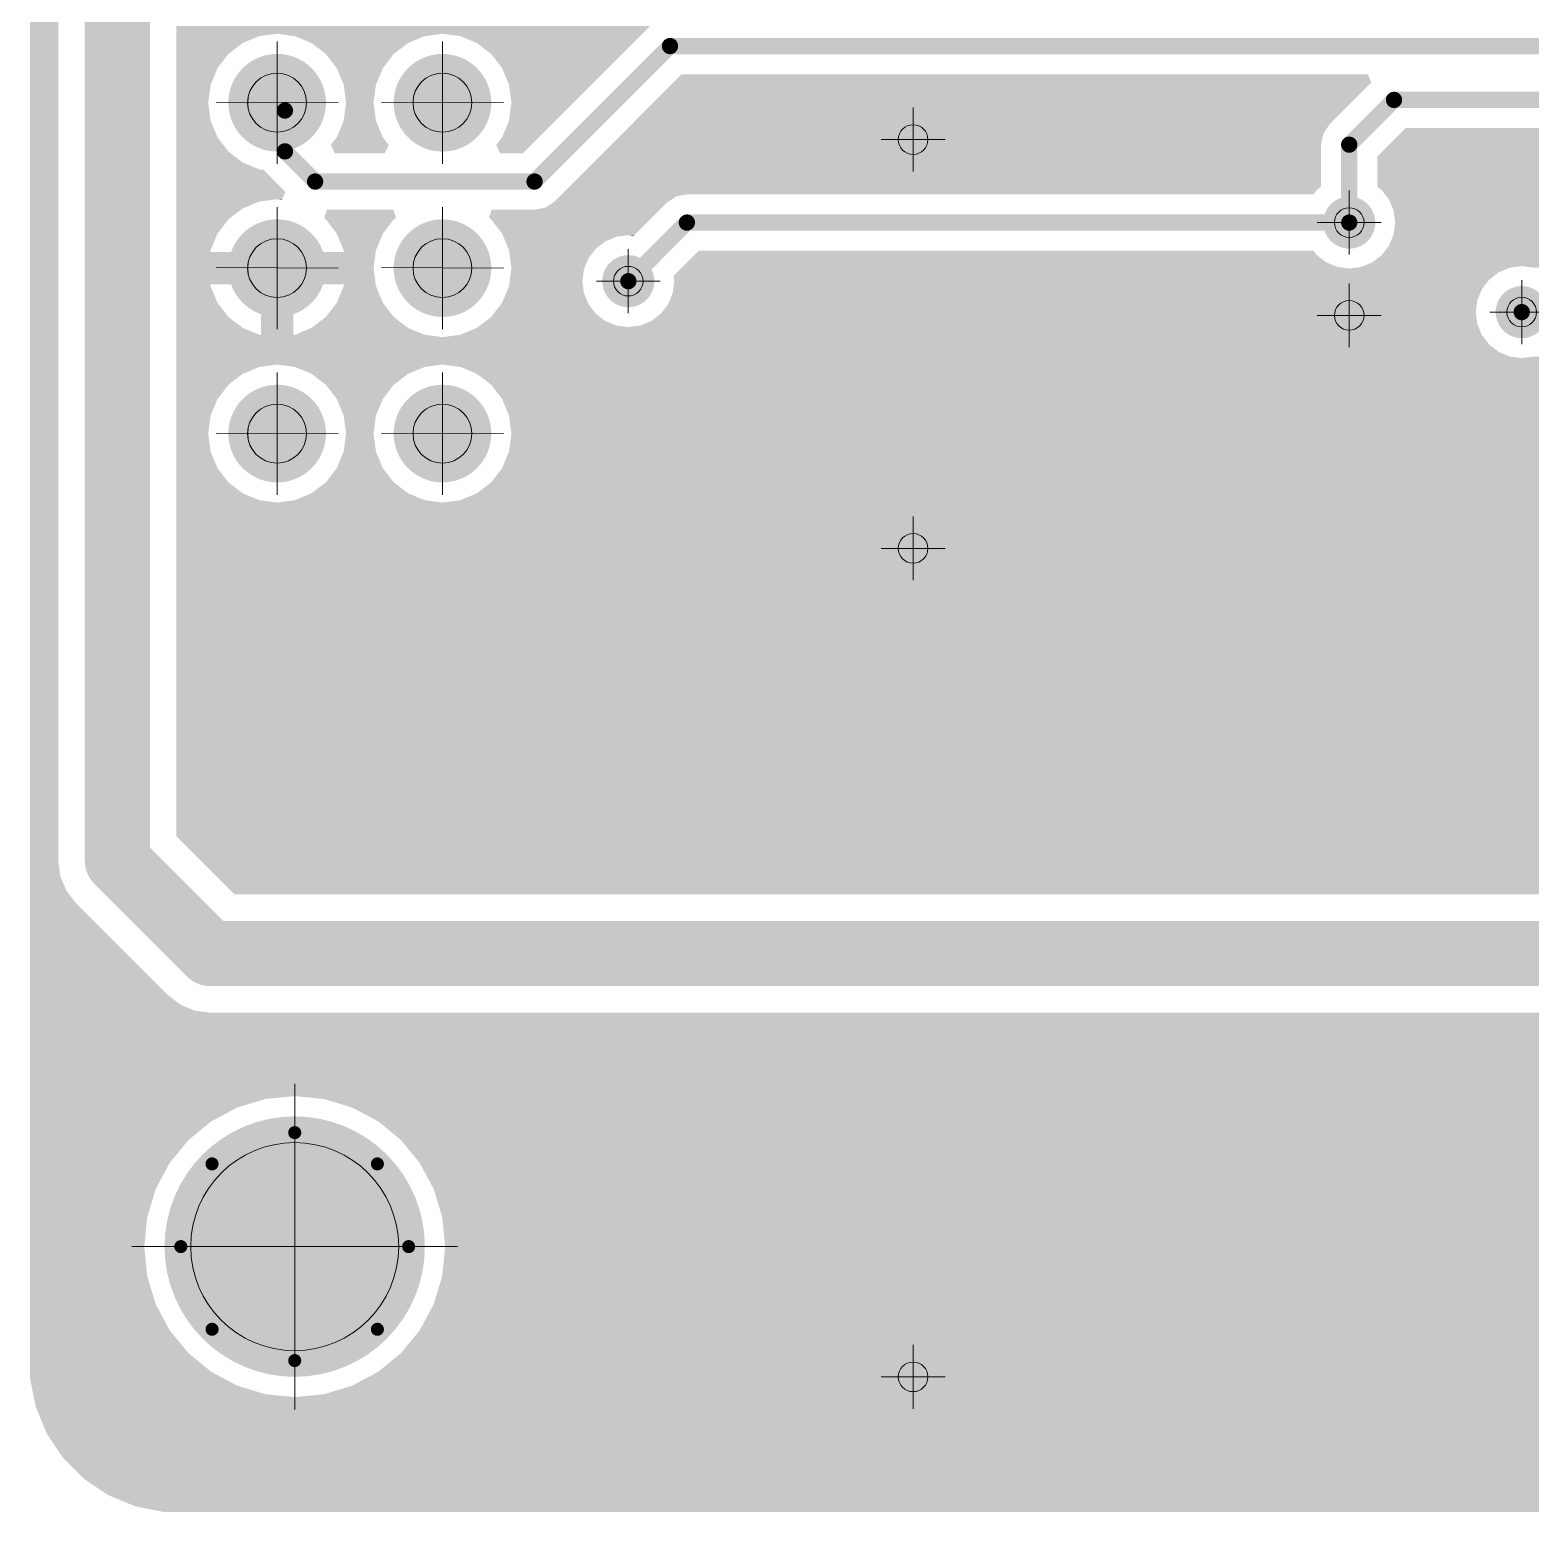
# Model space of a CAD drawing. Header units: inches. Extents: x -14 to 5184, y -66 to 1689.
# Drawn here: x 2235.21 to 2281.25, y 625.31 to 670.75 of the extents above; entities that cross this region are included whole.
import ezdxf

# ---------------------------------------------------------------- set-up
doc = ezdxf.new("R2010")
doc.units = ezdxf.units.IN
doc.header["$MEASUREMENT"] = 0
doc.layers.add('DRILL', color=7, linetype='Continuous', true_color=0xffffff)
doc.layers.add('Drill Gost', color=7, linetype='Continuous')
doc.layers.add('Poligon', color=7, linetype='Continuous')

# ---------------------------------------------------------------- blocks, each defined once
blk = doc.blocks.new('ROUND_25')
at = {"const_width": 0.07874}
blk.add_lwpolyline([(-0.03937, 0, 1), (0.03937, 0, 1)], format="xyb", close=True, dxfattribs=at)
blk = doc.blocks.new('ROUND_28')
at = {"const_width": 0.00591}
blk.add_lwpolyline([(-0.00295, 0, 1), (0.00295, 0, 1)], format="xyb", close=True, dxfattribs=at)
blk = doc.blocks.new('ROUND_4')
at = {"const_width": 0.015748}
blk.add_lwpolyline([(-0.007874, 0, 1), (0.007874, 0, 1)], format="xyb", close=True, dxfattribs=at)
blk = doc.blocks.new('ROUND_23')
at = {"const_width": 0.02953}
blk.add_lwpolyline([(-0.01476, 0, 1), (0.01476, 0, 1)], format="xyb", close=True, dxfattribs=at)
blk = doc.blocks.new('ROUND_5')
at = {"const_width": 0.00492}
blk.add_lwpolyline([(-0.00246, 0, 1), (0.00246, 0, 1)], format="xyb", close=True, dxfattribs=at)
blk = doc.blocks.new('ROUND_26')
at = {"const_width": 0.01969}
blk.add_lwpolyline([(-0.00984, 0, 1), (0.00984, 0, 1)], format="xyb", close=True, dxfattribs=at)
blk = doc.blocks.new('ROUND_31')
at = {"const_width": 0.00394}
blk.add_lwpolyline([(-0.00197, 0, 1), (0.00197, 0, 1)], format="xyb", close=True, dxfattribs=at)
blk = doc.blocks.new('ROUND_32')
at = {"const_width": 0.007874}
blk.add_lwpolyline([(-0.003937, 0, 1), (0.003937, 0, 1)], format="xyb", close=True, dxfattribs=at)
blk = doc.blocks.new('ROUND_33')
at = {"const_width": 0.05906}
blk.add_lwpolyline([(-0.02953, 0, 1), (0.02953, 0, 1)], format="xyb", close=True, dxfattribs=at)

msp = doc.modelspace()

# ---------------------------------------------------------------- hatches: boundary and pattern name
at = {"layer": 'Drill Gost', "lineweight": 9, "transparency": 33554457}
h = msp.add_hatch(color=256, dxfattribs=at)
h.dxf.hatch_style = 1
h.paths.add_polyline_path([(2243.6953, 668.5242), (2242.7923, 668.5272), (2242.7923, 669.42, -0.4118954)])
h.paths.add_polyline_path([(2242.7923, 668.5272), (2242.7923, 667.6141, -0.4142136), (2241.8894, 668.517, -0.0036367), (2241.8895, 668.5302)])
h = msp.add_hatch(color=256, dxfattribs=at)
h.dxf.hatch_style = 1
h.paths.add_polyline_path([(2242.7924, 669.42, -0.4118954), (2243.6953, 668.5242), (2242.7924, 668.5272)])
h = msp.add_hatch(color=256, dxfattribs=at)
h.dxf.hatch_style = 1
h.paths.add_polyline_path([(2248.7666, 668.5242), (2247.8637, 668.5272), (2247.8637, 669.42, -0.4118954)])
h.paths.add_polyline_path([(2247.8637, 668.5272), (2247.8637, 667.6141, -0.4142136), (2246.9607, 668.517, -0.0036367), (2246.9608, 668.5302)])
h = msp.add_hatch(color=256, dxfattribs=at)
h.dxf.hatch_style = 1
h.paths.add_polyline_path([(2247.8637, 669.42, -0.4118954), (2248.7666, 668.5242), (2247.8637, 668.5272)])
h = msp.add_hatch(color=256, dxfattribs=at)
h.dxf.hatch_style = 1
h.paths.add_polyline_path([(2243.6953, 663.4529), (2242.7923, 663.4559), (2242.7923, 664.3486, -0.4118954)])
h.paths.add_polyline_path([(2242.7923, 663.4559), (2242.7923, 662.5428, -0.4142136), (2241.8894, 663.4457, -0.0036367), (2241.8895, 663.4588)])
h = msp.add_hatch(color=256, dxfattribs=at)
h.dxf.hatch_style = 1
h.paths.add_polyline_path([(2242.7924, 664.3486, -0.4118954), (2243.6953, 663.4529), (2242.7924, 663.4559)])
h = msp.add_hatch(color=256, dxfattribs=at)
h.dxf.hatch_style = 1
h.paths.add_polyline_path([(2248.7666, 663.4529), (2247.8637, 663.4559), (2247.8637, 664.3486, -0.4118954)])
h.paths.add_polyline_path([(2247.8637, 663.4559), (2247.8637, 662.5428, -0.4142136), (2246.9607, 663.4457, -0.0036367), (2246.9608, 663.4588)])
h = msp.add_hatch(color=256, dxfattribs=at)
h.dxf.hatch_style = 1
h.paths.add_polyline_path([(2247.8637, 664.3486, -0.4118954), (2248.7666, 663.4529), (2247.8637, 663.4559)])
h = msp.add_hatch(color=256, dxfattribs=at)
h.dxf.hatch_style = 1
h.paths.add_polyline_path([(2243.6953, 658.3815), (2242.7923, 658.3845), (2242.7923, 659.2773, -0.4118954)])
h.paths.add_polyline_path([(2242.7923, 658.3845), (2242.7923, 657.4715, -0.4142136), (2241.8894, 658.3744, -0.0036367), (2241.8895, 658.3875)])
h = msp.add_hatch(color=256, dxfattribs=at)
h.dxf.hatch_style = 1
h.paths.add_polyline_path([(2242.7924, 659.2773, -0.4118954), (2243.6953, 658.3815), (2242.7924, 658.3845)])
h = msp.add_hatch(color=256, dxfattribs=at)
h.dxf.hatch_style = 1
h.paths.add_polyline_path([(2248.7666, 658.3815), (2247.8637, 658.3845), (2247.8637, 659.2773, -0.4118954)])
h.paths.add_polyline_path([(2247.8637, 658.3845), (2247.8637, 657.4715, -0.4142136), (2246.9607, 658.3744, -0.0036367), (2246.9608, 658.3875)])
h = msp.add_hatch(color=256, dxfattribs=at)
h.dxf.hatch_style = 1
h.paths.add_polyline_path([(2247.8637, 659.2773, -0.4118954), (2248.7666, 658.3815), (2247.8637, 658.3845)])
h = msp.add_hatch(color=256, dxfattribs=at)
h.dxf.hatch_style = 1
h.paths.add_polyline_path([(2243.3314, 633.4471), (2243.3314, 636.6367, 0.4142136), (2240.1419, 633.4471)])
h.paths.add_polyline_path([(2243.3314, 633.4471), (2243.3314, 630.2575, 0.4142136), (2246.521, 633.4471)])

# ---------------------------------------------------------------- linework, layer by layer
for points, const_width in [([(2237.892, 645.2767), (2237.892, 698.7845)], 1.9966), ([(2254.8435, 670.2544), (2250.6893, 666.1001)], 0.4991), ([(2286.9983, 670.2544), (2254.8435, 670.2544)], 0.4991), ([(2243.0327, 667.0259), (2243.0327, 668.2775)], 0.4991), ([(2277.0493, 668.6043), (2275.6769, 667.232)], 0.4991), ([(2287.2985, 668.6043), (2277.0493, 668.6043)], 0.4991), ([(2243.9585, 666.1001), (2243.0327, 667.0259)], 0.4991), ([(2275.6769, 664.843), (2275.6769, 667.232)], 0.4991), ([(2250.6893, 666.1001), (2243.9585, 666.1001)], 0.4991), ([(2255.3619, 664.843), (2253.565, 663.0461)], 0.4991), ([(2275.6769, 664.843), (2255.3619, 664.843)], 0.4991), ([(2288.1554, 662.0977), (2280.9678, 662.0977)], 0.4991), ([(2240.7371, 642.4316), (2237.892, 645.2767)], 1.9966), ([(2330.183, 642.4316), (2240.7371, 642.4316)], 1.9966)]:
    msp.add_lwpolyline(points, dxfattribs=dict(const_width=const_width))
for p, q in [((2242.7923, 670.391), (2242.7923, 666.6431)), ((2242.7924, 670.391), (2242.7924, 666.6431)), ((2247.8637, 670.391), (2247.8637, 666.6431)), ((2247.8637, 670.391), (2247.8637, 666.6431)), ((2244.6663, 668.521), (2240.9185, 668.5334)), ((2244.6663, 668.521), (2240.9185, 668.5334)), ((2249.7376, 668.521), (2245.9898, 668.5334)), ((2249.7376, 668.521), (2245.9898, 668.5334)), ((2262.2989, 667.3889), (2262.2989, 668.3682)), ((2262.2989, 667.3889), (2261.3197, 667.3889)), ((2262.2989, 667.3889), (2262.2989, 666.4097)), ((2262.2989, 667.3889), (2263.2782, 667.3889)), ((2275.676, 664.8432), (2275.676, 665.8225)), ((2242.7923, 665.3196), (2242.7923, 661.5718)), ((2242.7924, 665.3196), (2242.7924, 661.5718)), ((2247.8637, 665.3196), (2247.8637, 661.5718)), ((2247.8637, 665.3196), (2247.8637, 661.5718)), ((2275.676, 664.8432), (2274.6968, 664.8432)), ((2275.676, 664.8432), (2275.676, 663.864)), ((2275.676, 664.8432), (2276.6553, 664.8432)), ((2253.5639, 663.0463), (2253.5639, 664.0256)), ((2244.6663, 663.4496), (2240.9185, 663.4621)), ((2244.6663, 663.4496), (2240.9185, 663.4621)), ((2249.7376, 663.4496), (2245.9898, 663.4621)), ((2249.7376, 663.4496), (2245.9898, 663.4621)), ((2253.5639, 663.0463), (2252.5847, 663.0463)), ((2253.5639, 663.0463), (2253.5639, 662.0671)), ((2253.5639, 663.0463), (2254.5432, 663.0463)), ((2275.676, 661.9981), (2275.676, 662.9774)), ((2280.9669, 662.098), (2280.9669, 663.0773)), ((2280.9669, 662.098), (2279.9877, 662.098)), ((2280.9669, 662.098), (2280.9669, 661.1188)), ((2280.9669, 662.098), (2281.9462, 662.098)), ((2275.676, 661.9981), (2274.6968, 661.9981)), ((2275.676, 661.9981), (2275.676, 661.0189)), ((2275.676, 661.9981), (2276.6553, 661.9981)), ((2242.7923, 660.2483), (2242.7923, 656.5005)), ((2242.7924, 660.2483), (2242.7924, 656.5005)), ((2247.8637, 660.2483), (2247.8637, 656.5005)), ((2247.8637, 660.2483), (2247.8637, 656.5005)), ((2244.6663, 658.3783), (2240.9185, 658.3907)), ((2244.6663, 658.3783), (2240.9185, 658.3907)), ((2249.7376, 658.3783), (2245.9898, 658.3907)), ((2249.7376, 658.3783), (2245.9898, 658.3907)), ((2262.2989, 654.8544), (2262.2989, 655.8336)), ((2262.2989, 654.8544), (2261.3197, 654.8544)), ((2262.2989, 654.8544), (2262.2989, 653.8751)), ((2262.2989, 654.8544), (2263.2782, 654.8544)), ((2243.3314, 638.4396), (2243.3314, 628.4546)), ((2248.3239, 633.4471), (2238.3389, 633.4471)), ((2262.2989, 629.4539), (2262.2989, 630.4332)), ((2262.2989, 629.4539), (2261.3197, 629.4539)), ((2262.2989, 629.4539), (2262.2989, 628.4747)), ((2262.2989, 629.4539), (2263.2782, 629.4539))]:
    msp.add_line(p, q, dxfattribs=at)
for centre, radius in [((2242.7924, 668.517), 0.9029), ((2242.7923, 668.517), 0.9029), ((2247.8637, 668.517), 0.9029), ((2247.8637, 668.517), 0.9029), ((2262.2989, 667.3889), 0.4542), ((2275.676, 664.8432), 0.4542), ((2242.7924, 663.4457), 0.9029), ((2242.7923, 663.4457), 0.9029), ((2247.8637, 663.4457), 0.9029), ((2247.8637, 663.4457), 0.9029), ((2253.5639, 663.0463), 0.4542), ((2280.9669, 662.098), 0.4542), ((2275.676, 661.9981), 0.4542), ((2242.7924, 658.3744), 0.9029), ((2242.7923, 658.3744), 0.9029), ((2247.8637, 658.3744), 0.9029), ((2247.8637, 658.3744), 0.9029), ((2262.2989, 654.8544), 0.4542), ((2243.3314, 633.4471), 3.1896), ((2262.2989, 629.4539), 0.4542)]:
    msp.add_circle(centre, radius, dxfattribs=at)
at = {"layer": 'Poligon', "color": 252}
for points in [[(2236.0796, 645.2767), (2236.0796, 712.6852), (2235.2137, 645.2767), (2235.2137, 712.6852)], [(2253.9968, 670.6311), (2254.2318, 670.8661), (2239.7044, 670.6311), (2239.7044, 670.8661)], [(2242.2463, 670.5591), (2242.7936, 670.6311), (2239.7044, 670.5591), (2239.7044, 670.6311)], [(2241.7364, 670.3478), (2242.2463, 670.5591), (2239.7044, 670.3478), (2239.7044, 670.5591)], [(2241.2984, 670.0118), (2241.7364, 670.3478), (2239.7044, 670.0118), (2239.7044, 670.3478)], [(2247.3176, 670.5591), (2247.8649, 670.6311), (2243.3409, 670.5591), (2242.7936, 670.6311)], [(2246.8076, 670.3478), (2247.3176, 670.5591), (2243.8508, 670.3478), (2243.3409, 670.5591)], [(2246.3697, 670.0118), (2246.8076, 670.3478), (2244.2888, 670.0118), (2243.8508, 670.3478)], [(2253.9247, 670.5591), (2253.9968, 670.6311), (2248.4121, 670.5591), (2247.8649, 670.6311)], [(2253.7135, 670.3478), (2253.9247, 670.5591), (2248.9221, 670.3478), (2248.4121, 670.5591)], [(2253.3774, 670.0118), (2253.7135, 670.3478), (2249.36, 670.0118), (2248.9221, 670.3478)], [(2240.9624, 669.5739), (2241.2984, 670.0118), (2239.7044, 669.5739), (2239.7044, 670.0118)], [(2246.0337, 669.5739), (2246.3697, 670.0118), (2244.6248, 669.5739), (2244.2888, 670.0118)], [(2252.9395, 669.5739), (2253.3774, 670.0118), (2249.696, 669.5739), (2249.36, 670.0118)], [(2240.7512, 669.0639), (2240.9624, 669.5739), (2239.7044, 669.0639), (2239.7044, 669.5739)], [(2245.8224, 669.0639), (2246.0337, 669.5739), (2244.836, 669.0639), (2244.6248, 669.5739)], [(2252.4295, 669.0639), (2252.9395, 669.5739), (2249.9073, 669.0639), (2249.696, 669.5739)], [(2276.3571, 669.1356), (2276.252, 669.3892), (2254.9483, 669.1356), (2255.2019, 669.3892)], [(2240.6791, 668.5166), (2240.7512, 669.0639), (2239.7044, 668.5166), (2239.7044, 669.0639)], [(2245.7504, 668.5166), (2245.8224, 669.0639), (2244.9081, 668.5166), (2244.836, 669.0639)], [(2251.8823, 668.5166), (2252.4295, 669.0639), (2249.9793, 668.5166), (2249.9073, 669.0639)], [(2275.0652, 667.8437), (2276.3571, 669.1356), (2253.6564, 667.8437), (2254.9483, 669.1356)], [(2240.7512, 667.9694), (2240.6791, 668.5166), (2239.7044, 667.9694), (2239.7044, 668.5166)], [(2245.8224, 667.9694), (2245.7504, 668.5166), (2244.836, 667.9694), (2244.9081, 668.5166)], [(2251.335, 667.9694), (2251.8823, 668.5166), (2249.9073, 667.9694), (2249.9793, 668.5166)], [(2240.9624, 667.4594), (2240.7512, 667.9694), (2239.7044, 667.4594), (2239.7044, 667.9694)], [(2246.0337, 667.4594), (2245.8224, 667.9694), (2244.6248, 667.4594), (2244.836, 667.9694)], [(2250.825, 667.4594), (2251.335, 667.9694), (2249.696, 667.4594), (2249.9073, 667.9694)], [(2274.8118, 667.232), (2274.8776, 667.5631), (2253.0447, 667.232), (2253.3757, 667.5631)], [(2274.8776, 667.5631), (2275.0652, 667.8437), (2253.3757, 667.5631), (2253.6564, 667.8437)], [(2328.3706, 666.8736), (2328.3706, 667.7392), (2276.5421, 666.8736), (2277.4076, 667.7392)], [(2241.2984, 667.0215), (2240.9624, 667.4594), (2239.7044, 667.0215), (2239.7044, 667.4594)], [(2246.2182, 667.2189), (2246.0337, 667.4594), (2244.4402, 667.2189), (2244.6248, 667.4594)], [(2246.0932, 666.9653), (2246.2182, 667.2189), (2244.5653, 666.9653), (2244.4402, 667.2189)], [(2250.5845, 667.2189), (2250.825, 667.4594), (2249.5115, 667.2189), (2249.696, 667.4594)], [(2250.3309, 666.9653), (2250.5845, 667.2189), (2249.6365, 666.9653), (2249.5115, 667.2189)], [(2274.8118, 665.9407), (2274.8118, 667.232), (2251.7534, 665.9407), (2253.0447, 667.232)], [(2241.7364, 666.6855), (2241.2984, 667.0215), (2239.7044, 666.6855), (2239.7044, 667.0215)], [(2242.2463, 666.4742), (2241.7364, 666.6855), (2239.7044, 666.4742), (2239.7044, 666.6855)], [(2328.3706, 665.9407), (2328.3706, 666.8736), (2276.5421, 665.9407), (2276.5421, 666.8736)], [(2242.3938, 666.4548), (2242.2463, 666.4742), (2239.7044, 666.4548), (2239.7044, 666.4742)], [(2242.421, 666.4141), (2242.3938, 666.4548), (2239.7044, 666.4141), (2239.7044, 666.4548)], [(2243.0537, 665.7814), (2242.421, 666.4141), (2239.7044, 665.7814), (2239.7044, 666.4141)], [(2242.9445, 665.5599), (2243.0537, 665.7814), (2239.7044, 665.5599), (2239.7044, 665.7814)], [(2255.0309, 665.6423), (2255.3619, 665.7081), (2251.455, 665.6423), (2251.5208, 665.7081)], [(2274.5792, 665.7081), (2274.6802, 665.8397), (2251.5208, 665.7081), (2251.6524, 665.8397)], [(2274.6802, 665.8397), (2274.8118, 665.9407), (2251.6524, 665.8397), (2251.7534, 665.9407)], [(2328.3706, 665.8397), (2328.3706, 665.9407), (2276.6737, 665.8397), (2276.5421, 665.9407)], [(2328.3706, 665.5478), (2328.3706, 665.8397), (2276.8977, 665.5478), (2276.6737, 665.8397)], [(2242.2463, 665.4878), (2242.7936, 665.5599), (2239.7044, 665.4878), (2239.7044, 665.5599)], [(2241.7364, 665.2766), (2242.2463, 665.4878), (2239.7044, 665.2766), (2239.7044, 665.4878)], [(2241.2984, 664.9405), (2241.7364, 665.2766), (2239.7044, 664.9405), (2239.7044, 665.2766)], [(2242.9353, 665.5412), (2242.9445, 665.5599), (2242.9353, 665.5412), (2242.7936, 665.5599)], [(2254.5304, 665.235), (2254.5963, 665.3008), (2250.6893, 665.235), (2251.0204, 665.3008)], [(2254.5963, 665.3008), (2254.7502, 665.4547), (2251.0204, 665.3008), (2251.2507, 665.4547)], [(2254.7502, 665.4547), (2254.8005, 665.4884), (2251.2507, 665.4547), (2251.3011, 665.4884)], [(2254.8005, 665.4884), (2255.0309, 665.6423), (2251.3011, 665.4884), (2251.455, 665.6423)], [(2328.3706, 665.2078), (2328.3706, 665.5478), (2277.0385, 665.2078), (2276.8977, 665.5478)], [(2240.9624, 664.5026), (2241.2984, 664.9405), (2239.7044, 664.5026), (2239.7044, 664.9405)], [(2246.423, 664.9814), (2246.4405, 664.9949), (2244.2355, 664.9814), (2244.24, 664.9949)], [(2246.3697, 664.9405), (2246.423, 664.9814), (2244.2888, 664.9405), (2244.2355, 664.9814)], [(2246.4405, 664.9949), (2246.359, 665.235), (2244.24, 664.9949), (2244.3216, 665.235)], [(2246.0337, 664.5026), (2246.3697, 664.9405), (2244.6248, 664.5026), (2244.2888, 664.9405)], [(2254.2903, 664.9949), (2254.5304, 665.235), (2249.2892, 664.9949), (2249.3707, 665.235)], [(2254.236, 664.9405), (2254.2903, 664.9949), (2249.36, 664.9405), (2249.2892, 664.9949)], [(2253.7981, 664.5026), (2254.236, 664.9405), (2249.696, 664.5026), (2249.36, 664.9405)], [(2328.3706, 664.843), (2328.3706, 665.2078), (2277.0866, 664.843), (2277.0385, 665.2078)], [(2328.3706, 664.4781), (2328.3706, 664.843), (2277.0385, 664.4781), (2277.0866, 664.843)], [(2240.7512, 663.9926), (2240.9624, 664.5026), (2239.7044, 663.9926), (2239.7044, 664.5026)], [(2245.8224, 663.9926), (2246.0337, 664.5026), (2244.836, 663.9926), (2244.6248, 664.5026)], [(2253.7512, 664.4557), (2253.7981, 664.5026), (2249.7155, 664.4557), (2249.696, 664.5026)], [(2253.2002, 664.4077), (2253.565, 664.4557), (2249.7354, 664.4077), (2249.7155, 664.4557)], [(2252.8602, 664.2669), (2253.2002, 664.4077), (2249.7937, 664.2669), (2249.7354, 664.4077)], [(2253.7295, 664.4341), (2253.7512, 664.4557), (2253.7295, 664.4341), (2253.565, 664.4557)], [(2328.3706, 664.1382), (2328.3706, 664.4781), (2276.8977, 664.1382), (2277.0385, 664.4781)], [(2240.7448, 663.9445), (2240.7512, 663.9926), (2239.7044, 663.9445), (2239.7044, 663.9926)], [(2245.7504, 663.4454), (2245.8161, 663.9445), (2239.7044, 663.4454), (2239.7044, 663.9445)], [(2245.8161, 663.9445), (2245.8224, 663.9926), (2244.8424, 663.9445), (2244.836, 663.9926)], [(2252.5683, 664.0428), (2252.8602, 664.2669), (2249.8865, 664.0428), (2249.7937, 664.2669)], [(2252.5297, 663.9926), (2252.5683, 664.0428), (2249.9073, 663.9926), (2249.8865, 664.0428)], [(2252.3442, 663.7509), (2252.5297, 663.9926), (2249.9391, 663.7509), (2249.9073, 663.9926)], [(2274.6802, 663.8462), (2274.5792, 663.9778), (2255.5887, 663.8462), (2255.7203, 663.9778)], [(2328.3706, 663.8462), (2328.3706, 664.1382), (2276.6737, 663.8462), (2276.8977, 664.1382)], [(2245.8161, 662.9462), (2245.7504, 663.4454), (2239.7044, 662.9462), (2239.7044, 663.4454)], [(2252.1554, 663.0461), (2252.2034, 663.4109), (2249.9268, 663.0461), (2249.9748, 663.4109)], [(2252.2177, 663.4454), (2252.3442, 663.7509), (2249.9793, 663.4454), (2249.9391, 663.7509)], [(2252.2034, 663.4109), (2252.2177, 663.4454), (2249.9748, 663.4109), (2249.9793, 663.4454)], [(2280.263, 663.3185), (2280.5402, 663.4333), (2255.061, 663.3185), (2255.1758, 663.4333)], [(2275.6769, 663.4333), (2275.3121, 663.4814), (2255.1758, 663.4333), (2255.2238, 663.4814)], [(2275.3121, 663.4814), (2274.9721, 663.6222), (2255.2238, 663.4814), (2255.3647, 663.6222)], [(2274.9721, 663.6222), (2274.6802, 663.8462), (2255.3647, 663.6222), (2255.5887, 663.8462)], [(2280.5402, 663.4333), (2280.603, 663.4593), (2275.6769, 663.4333), (2275.8743, 663.4593)], [(2280.603, 663.4593), (2280.7704, 663.4814), (2275.8743, 663.4593), (2276.0418, 663.4814)], [(2280.7704, 663.4814), (2280.9678, 663.5074), (2276.0418, 663.4814), (2276.1045, 663.5074)], [(2328.3706, 663.5074), (2328.3706, 663.6222), (2276.1045, 663.5074), (2276.3817, 663.6222)], [(2328.3706, 663.6222), (2328.3706, 663.8462), (2276.3817, 663.6222), (2276.6737, 663.8462)], [(2287.7906, 663.4593), (2288.1554, 663.5074), (2281.3326, 663.4593), (2280.9678, 663.5074)], [(2240.7512, 662.8981), (2240.7448, 662.9462), (2239.7044, 662.8981), (2239.7044, 662.9462)], [(2243.2927, 661.3966), (2243.2927, 662.9462), (2242.2944, 661.3966), (2242.2944, 662.9462)], [(2245.8224, 662.8981), (2245.8161, 662.9462), (2244.836, 662.8981), (2244.8424, 662.9462)], [(2252.1749, 662.8981), (2252.1554, 663.0461), (2249.9073, 662.8981), (2249.9268, 663.0461)], [(2279.747, 662.8025), (2279.9339, 663.0461), (2254.9426, 662.8025), (2254.9747, 663.0461)], [(2280.1223, 663.2105), (2280.263, 663.3185), (2254.953, 663.2105), (2255.061, 663.3185)], [(2279.971, 663.0945), (2280.1223, 663.2105), (2254.9683, 663.0945), (2254.953, 663.2105)], [(2279.9339, 663.0461), (2279.971, 663.0945), (2254.9747, 663.0461), (2254.9683, 663.0945)], [(2240.9624, 662.3881), (2240.7512, 662.8981), (2239.7044, 662.3881), (2239.7044, 662.8981)], [(2246.0337, 662.3881), (2245.8224, 662.8981), (2244.6248, 662.3881), (2244.836, 662.8981)], [(2252.3248, 662.3881), (2252.2034, 662.6812), (2249.696, 662.3881), (2249.8174, 662.6812)], [(2252.2034, 662.6812), (2252.1749, 662.8981), (2249.8174, 662.6812), (2249.9073, 662.8981)], [(2279.6062, 662.4625), (2279.6968, 662.6812), (2254.8361, 662.4625), (2254.9266, 662.6812)], [(2279.6968, 662.6812), (2279.747, 662.8025), (2254.9266, 662.6812), (2254.9426, 662.8025)], [(2241.2984, 661.9502), (2240.9624, 662.3881), (2239.7044, 661.9502), (2239.7044, 662.3881)], [(2246.3697, 661.9502), (2246.0337, 662.3881), (2244.2888, 661.9502), (2244.6248, 662.3881)], [(2252.6974, 661.9502), (2252.5683, 662.0493), (2249.36, 661.9502), (2249.436, 662.0493)], [(2252.5683, 662.0493), (2252.3442, 662.3412), (2249.436, 662.0493), (2249.6601, 662.3412)], [(2252.3442, 662.3412), (2252.3248, 662.3881), (2249.6601, 662.3412), (2249.696, 662.3881)], [(2279.594, 661.8253), (2279.5645, 662.0493), (2254.2699, 661.8253), (2254.5618, 662.0493)], [(2279.5645, 662.0493), (2279.5582, 662.0977), (2254.5618, 662.0493), (2254.5989, 662.0977)], [(2279.5582, 662.0977), (2279.5902, 662.3412), (2254.5989, 662.0977), (2254.7858, 662.3412)], [(2279.5902, 662.3412), (2279.6062, 662.4625), (2254.7858, 662.3412), (2254.8361, 662.4625)], [(2241.7364, 661.6142), (2241.2984, 661.9502), (2239.7044, 661.6142), (2239.7044, 661.9502)], [(2242.2463, 661.403), (2241.7364, 661.6142), (2239.7044, 661.403), (2239.7044, 661.6142)], [(2247.3176, 661.403), (2246.8076, 661.6142), (2243.3409, 661.403), (2243.8508, 661.6142)], [(2246.8076, 661.6142), (2246.3697, 661.9502), (2243.8508, 661.6142), (2244.2888, 661.9502)], [(2279.7428, 661.403), (2279.6553, 661.6142), (2248.4121, 661.403), (2248.9221, 661.6142)], [(2279.6553, 661.6142), (2279.6461, 661.6364), (2248.9221, 661.6142), (2248.9511, 661.6364)], [(2253.565, 661.6364), (2253.2002, 661.6845), (2248.9511, 661.6364), (2249.0137, 661.6845)], [(2253.2002, 661.6845), (2252.8602, 661.8253), (2249.0137, 661.6845), (2249.1972, 661.8253)], [(2252.8602, 661.8253), (2252.6974, 661.9502), (2249.1972, 661.8253), (2249.36, 661.9502)], [(2279.6461, 661.6364), (2279.6262, 661.6845), (2253.565, 661.6364), (2253.9299, 661.6845)], [(2279.6262, 661.6845), (2279.6062, 661.7329), (2253.9299, 661.6845), (2254.0467, 661.7329)], [(2279.6062, 661.7329), (2279.594, 661.8253), (2254.0467, 661.7329), (2254.2699, 661.8253)], [(2242.2944, 661.3966), (2242.2463, 661.403), (2239.7044, 661.3966), (2239.7044, 661.403)], [(2247.8649, 661.3309), (2247.3657, 661.3966), (2239.7044, 661.3309), (2239.7044, 661.3966)], [(2279.971, 661.1009), (2279.7946, 661.3309), (2239.7044, 661.1009), (2239.7044, 661.3309)], [(2247.3657, 661.3966), (2247.3176, 661.403), (2243.2927, 661.3966), (2243.3409, 661.403)], [(2279.7946, 661.3309), (2279.747, 661.3929), (2247.8649, 661.3309), (2248.3356, 661.3929)], [(2279.747, 661.3929), (2279.7428, 661.403), (2248.3356, 661.3929), (2248.4121, 661.403)], [(2280.263, 660.8769), (2279.971, 661.1009), (2239.7044, 660.8769), (2239.7044, 661.1009)], [(2280.603, 660.7361), (2280.263, 660.8769), (2239.7044, 660.7361), (2239.7044, 660.8769)], [(2280.9678, 660.6881), (2280.603, 660.7361), (2239.7044, 660.6881), (2239.7044, 660.7361)], [(2328.3706, 660.4886), (2328.3706, 660.6881), (2239.7044, 660.4886), (2239.7044, 660.6881)], [(2288.1554, 660.6881), (2287.7906, 660.7361), (2280.9678, 660.6881), (2281.3326, 660.7361)], [(2242.2463, 660.4165), (2242.7936, 660.4886), (2239.7044, 660.4165), (2239.7044, 660.4886)], [(2241.7364, 660.2053), (2242.2463, 660.4165), (2239.7044, 660.2053), (2239.7044, 660.4165)], [(2241.2984, 659.8693), (2241.7364, 660.2053), (2239.7044, 659.8693), (2239.7044, 660.2053)], [(2247.3176, 660.4165), (2247.8649, 660.4886), (2243.3409, 660.4165), (2242.7936, 660.4886)], [(2246.8076, 660.2053), (2247.3176, 660.4165), (2243.8508, 660.2053), (2243.3409, 660.4165)], [(2246.3697, 659.8693), (2246.8076, 660.2053), (2244.2888, 659.8693), (2243.8508, 660.2053)], [(2328.3706, 660.4165), (2328.3706, 660.4886), (2248.4121, 660.4165), (2247.8649, 660.4886)], [(2328.3706, 660.2053), (2328.3706, 660.4165), (2248.9221, 660.2053), (2248.4121, 660.4165)], [(2328.3706, 659.8693), (2328.3706, 660.2053), (2249.36, 659.8693), (2248.9221, 660.2053)], [(2240.9624, 659.4314), (2241.2984, 659.8693), (2239.7044, 659.4314), (2239.7044, 659.8693)], [(2246.0337, 659.4314), (2246.3697, 659.8693), (2244.6248, 659.4314), (2244.2888, 659.8693)], [(2328.3706, 659.4314), (2328.3706, 659.8693), (2249.696, 659.4314), (2249.36, 659.8693)], [(2240.7512, 658.9214), (2240.9624, 659.4314), (2239.7044, 658.9214), (2239.7044, 659.4314)], [(2245.8224, 658.9214), (2246.0337, 659.4314), (2244.836, 658.9214), (2244.6248, 659.4314)], [(2328.3706, 658.9214), (2328.3706, 659.4314), (2249.9073, 658.9214), (2249.696, 659.4314)], [(2240.6791, 658.3741), (2240.7512, 658.9214), (2239.7044, 658.3741), (2239.7044, 658.9214)], [(2245.7504, 658.3741), (2245.8224, 658.9214), (2244.9081, 658.3741), (2244.836, 658.9214)], [(2328.3706, 658.3741), (2328.3706, 658.9214), (2249.9793, 658.3741), (2249.9073, 658.9214)], [(2240.7512, 657.8269), (2240.6791, 658.3741), (2239.7044, 657.8269), (2239.7044, 658.3741)], [(2245.8224, 657.8269), (2245.7504, 658.3741), (2244.836, 657.8269), (2244.9081, 658.3741)], [(2328.3706, 657.8269), (2328.3706, 658.3741), (2249.9073, 657.8269), (2249.9793, 658.3741)], [(2240.9624, 657.3169), (2240.7512, 657.8269), (2239.7044, 657.3169), (2239.7044, 657.8269)], [(2246.0337, 657.3169), (2245.8224, 657.8269), (2244.6248, 657.3169), (2244.836, 657.8269)], [(2328.3706, 657.3169), (2328.3706, 657.8269), (2249.696, 657.3169), (2249.9073, 657.8269)], [(2241.2984, 656.879), (2240.9624, 657.3169), (2239.7044, 656.879), (2239.7044, 657.3169)], [(2246.3697, 656.879), (2246.0337, 657.3169), (2244.2888, 656.879), (2244.6248, 657.3169)], [(2328.3706, 656.879), (2328.3706, 657.3169), (2249.36, 656.879), (2249.696, 657.3169)], [(2241.7364, 656.5429), (2241.2984, 656.879), (2239.7044, 656.5429), (2239.7044, 656.879)], [(2242.2463, 656.3317), (2241.7364, 656.5429), (2239.7044, 656.3317), (2239.7044, 656.5429)], [(2247.3176, 656.3317), (2246.8076, 656.5429), (2243.3409, 656.3317), (2243.8508, 656.5429)], [(2246.8076, 656.5429), (2246.3697, 656.879), (2243.8508, 656.5429), (2244.2888, 656.879)], [(2328.3706, 656.3317), (2328.3706, 656.5429), (2248.4121, 656.3317), (2248.9221, 656.5429)], [(2328.3706, 656.5429), (2328.3706, 656.879), (2248.9221, 656.5429), (2249.36, 656.879)], [(2242.7936, 656.2597), (2242.2463, 656.3317), (2239.7044, 656.2597), (2239.7044, 656.3317)], [(2328.3706, 646.0274), (2328.3706, 656.2597), (2239.7044, 646.0274), (2239.7044, 656.2597)], [(2247.8649, 656.2597), (2247.3176, 656.3317), (2242.7936, 656.2597), (2243.3409, 656.3317)], [(2328.3706, 656.2597), (2328.3706, 656.3317), (2247.8649, 656.2597), (2248.4121, 656.3317)], [(2328.3706, 644.244), (2328.3706, 646.0274), (2241.4879, 644.244), (2239.7044, 646.0274)], [(2236.1414, 644.8076), (2236.0796, 645.2767), (2235.2137, 644.8076), (2235.2137, 645.2767)], [(2236.3225, 644.3705), (2236.1414, 644.8076), (2235.2137, 644.3705), (2235.2137, 644.8076)], [(2236.6105, 643.9951), (2236.3225, 644.3705), (2235.2137, 643.9951), (2235.2137, 644.3705)], [(2239.4556, 641.15), (2236.6105, 643.9951), (2235.2137, 641.15), (2235.2137, 643.9951)], [(2239.8309, 640.862), (2239.4556, 641.15), (2235.2137, 640.862), (2235.2137, 641.15)], [(2240.2681, 640.681), (2239.8309, 640.862), (2235.2137, 640.681), (2235.2137, 640.862)], [(2240.7371, 640.6192), (2240.2681, 640.681), (2235.2137, 640.6192), (2235.2137, 640.681)], [(2329.0251, 640.426), (2328.7733, 640.6192), (2235.2137, 640.426), (2235.2137, 640.6192)], [(2329.5836, 640.1947), (2329.0251, 640.426), (2235.2137, 640.1947), (2235.2137, 640.426)], [(2330.183, 640.1158), (2329.5836, 640.1947), (2235.2137, 640.1158), (2235.2137, 640.1947)], [(2361.1886, 638.0614), (2361.1886, 640.1158), (2235.2137, 638.0614), (2235.2137, 640.1158)], [(2242.4325, 637.9727), (2243.3327, 638.0614), (2235.2137, 637.9727), (2235.2137, 638.0614)], [(2241.5668, 637.7101), (2242.4325, 637.9727), (2235.2137, 637.7101), (2235.2137, 637.9727)], [(2240.7691, 637.2837), (2241.5668, 637.7101), (2235.2137, 637.2837), (2235.2137, 637.7101)], [(2361.1886, 637.9727), (2361.1886, 638.0614), (2244.2329, 637.9727), (2243.3327, 638.0614)], [(2361.1886, 637.8631), (2361.1886, 637.9727), (2244.5942, 637.8631), (2244.2329, 637.9727)], [(2352.2658, 637.7745), (2353.166, 637.8631), (2244.8865, 637.7745), (2244.5942, 637.8631)], [(2352.0538, 637.7101), (2352.2658, 637.7745), (2245.0985, 637.7101), (2244.8865, 637.7745)], [(2351.4002, 637.5119), (2352.0538, 637.7101), (2245.4694, 637.5119), (2245.0985, 637.7101)], [(2240.0699, 636.7099), (2240.7691, 637.2837), (2235.2137, 636.7099), (2235.2137, 637.2837)], [(2350.9733, 637.2837), (2351.4002, 637.5119), (2245.8962, 637.2837), (2245.4694, 637.5119)], [(2350.6024, 637.0855), (2350.9733, 637.2837), (2246.1378, 637.0855), (2245.8962, 637.2837)], [(2239.496, 636.0107), (2240.0699, 636.7099), (2235.2137, 636.0107), (2235.2137, 636.7099)], [(2350.1448, 636.7099), (2350.6024, 637.0855), (2246.5955, 636.7099), (2246.1378, 637.0855)], [(2349.9032, 636.5116), (2350.1448, 636.7099), (2246.7582, 636.5116), (2246.5955, 636.7099)], [(2349.492, 636.0107), (2349.9032, 636.5116), (2247.1693, 636.0107), (2246.7582, 636.5116)], [(2239.0696, 635.2129), (2239.496, 636.0107), (2235.2137, 635.2129), (2235.2137, 636.0107)], [(2349.3293, 635.8124), (2349.492, 636.0107), (2247.2753, 635.8124), (2247.1693, 636.0107)], [(2349.0089, 635.2129), (2349.3293, 635.8124), (2247.5957, 635.2129), (2247.2753, 635.8124)], [(2238.807, 634.3473), (2239.0696, 635.2129), (2235.2137, 634.3473), (2235.2137, 635.2129)], [(2348.9029, 635.0146), (2349.0089, 635.2129), (2247.6559, 635.0146), (2247.5957, 635.2129)], [(2348.766, 634.5633), (2348.9029, 635.0146), (2247.7928, 634.5633), (2247.6559, 635.0146)], [(2329.6357, 634.4912), (2330.183, 634.5633), (2247.8146, 634.4912), (2247.7928, 634.5633)], [(2329.2882, 634.3473), (2329.6357, 634.4912), (2247.8583, 634.3473), (2247.8146, 634.4912)], [(2238.7184, 633.4471), (2238.807, 634.3473), (2235.2137, 633.4471), (2235.2137, 634.3473)], [(2329.1258, 634.28), (2329.2882, 634.3473), (2247.8649, 634.28), (2247.8583, 634.3473)], [(2328.6878, 633.944), (2329.1258, 634.28), (2247.898, 633.944), (2247.8649, 634.28)], [(2328.3518, 633.506), (2328.6878, 633.944), (2247.9412, 633.506), (2247.898, 633.944)], [(2328.3274, 633.4471), (2328.3518, 633.506), (2247.947, 633.4471), (2247.9412, 633.506)], [(2238.807, 632.5469), (2238.7184, 633.4471), (2235.2137, 632.5469), (2235.2137, 633.4471)], [(2328.1406, 632.9961), (2328.3274, 633.4471), (2247.9025, 632.9961), (2247.947, 633.4471)], [(2328.0814, 632.5469), (2328.1406, 632.9961), (2247.8583, 632.5469), (2247.9025, 632.9961)], [(2239.0696, 631.6813), (2238.807, 632.5469), (2235.2137, 631.6813), (2235.2137, 632.5469)], [(2328.1406, 631.9015), (2328.0685, 632.4488), (2247.6625, 631.9015), (2247.8286, 632.4488)], [(2328.0685, 632.4488), (2328.0814, 632.5469), (2247.8286, 632.4488), (2247.8583, 632.5469)], [(2239.496, 630.8835), (2239.0696, 631.6813), (2235.2137, 630.8835), (2235.2137, 631.6813)], [(2328.3518, 631.3916), (2328.2318, 631.6813), (2247.4409, 631.3916), (2247.5957, 631.6813)], [(2328.2318, 631.6813), (2328.1406, 631.9015), (2247.5957, 631.6813), (2247.6625, 631.9015)], [(2328.6878, 630.9536), (2328.3518, 631.3916), (2247.2068, 630.9536), (2247.4409, 631.3916)], [(2240.0699, 630.1843), (2239.496, 630.8835), (2235.2137, 630.1843), (2235.2137, 630.8835)], [(2329.1258, 630.6176), (2328.7792, 630.8835), (2246.9511, 630.6176), (2247.1693, 630.8835)], [(2328.7792, 630.8835), (2328.6878, 630.9536), (2247.1693, 630.8835), (2247.2068, 630.9536)], [(2349.7405, 630.1843), (2349.6173, 630.3343), (2246.5955, 630.1843), (2246.7186, 630.3343)], [(2330.183, 630.3343), (2329.6357, 630.4064), (2246.7186, 630.3343), (2246.7777, 630.4064)], [(2329.6357, 630.4064), (2329.1258, 630.6176), (2246.7777, 630.4064), (2246.9511, 630.6176)], [(2240.4609, 629.8634), (2240.0699, 630.1843), (2235.2137, 629.8634), (2235.2137, 630.1843)], [(2240.7691, 629.6104), (2240.4609, 629.8634), (2235.2137, 629.6104), (2235.2137, 629.8634)], [(2350.3608, 629.6104), (2349.9032, 629.986), (2245.8962, 629.6104), (2246.3539, 629.986)], [(2349.9032, 629.986), (2349.7405, 630.1843), (2246.3539, 629.986), (2246.5955, 630.1843)], [(2241.1346, 629.4151), (2240.7691, 629.6104), (2235.2137, 629.4151), (2235.2137, 629.6104)], [(2241.5668, 629.184), (2241.1346, 629.4151), (2235.2597, 629.184), (2235.2137, 629.4151)], [(2351.0292, 629.184), (2350.6024, 629.4122), (2245.0985, 629.184), (2245.5253, 629.4122)], [(2350.6024, 629.4122), (2350.3608, 629.6104), (2245.5253, 629.4122), (2245.8962, 629.6104)], [(2242.4325, 628.9214), (2241.5668, 629.184), (2235.3119, 628.9214), (2235.2597, 629.184)], [(2243.3327, 628.8328), (2242.4325, 628.9214), (2235.3296, 628.8328), (2235.3119, 628.9214)], [(2351.9044, 628.8328), (2351.6122, 628.9214), (2243.3327, 628.8328), (2244.2329, 628.9214)], [(2351.6122, 628.9214), (2351.4002, 628.9858), (2244.2329, 628.9214), (2244.4449, 628.9858)], [(2351.4002, 628.9858), (2351.0292, 629.184), (2244.4449, 628.9858), (2245.0985, 629.184)], [(2352.2658, 628.7232), (2351.9044, 628.8328), (2235.3514, 628.7232), (2235.3296, 628.8328)], [(2353.166, 628.6345), (2352.2658, 628.7232), (2235.369, 628.6345), (2235.3514, 628.7232)], [(2361.1225, 628.5356), (2361.1422, 628.6345), (2235.3887, 628.5356), (2235.369, 628.6345)], [(2361.037, 628.1057), (2361.1225, 628.5356), (2235.5667, 628.1057), (2235.3887, 628.5356)], [(2360.8719, 627.7071), (2361.037, 628.1057), (2235.7318, 627.7071), (2235.5667, 628.1057)], [(2360.7396, 627.3877), (2360.8719, 627.7071), (2235.9453, 627.3877), (2235.7318, 627.7071)], [(2360.4549, 626.9616), (2360.7396, 627.3877), (2236.23, 626.9616), (2235.9453, 627.3877)], [(2360.3079, 626.7415), (2360.4549, 626.9616), (2236.45, 626.7415), (2236.23, 626.9616)], [(2359.8938, 626.3275), (2360.3079, 626.7415), (2236.8641, 626.3275), (2236.45, 626.7415)], [(2359.7583, 626.192), (2359.8938, 626.3275), (2237.0668, 626.192), (2236.8641, 626.3275)], [(2359.2155, 625.8293), (2359.7583, 626.192), (2237.6096, 625.8293), (2237.0668, 626.192)], [(2359.1122, 625.7603), (2359.2155, 625.8293), (2237.7764, 625.7603), (2237.6096, 625.8293)], [(2358.4505, 625.4862), (2359.1122, 625.7603), (2238.4381, 625.4862), (2237.7764, 625.7603)], [(2358.3942, 625.4629), (2358.4505, 625.4862), (2238.5553, 625.4629), (2238.4381, 625.4862)], [(2357.632, 625.3113), (2358.3942, 625.4629), (2239.3175, 625.3113), (2238.5553, 625.4629)]]:
    msp.add_solid(points, dxfattribs=at)

# ---------------------------------------------------------------- block references
at = {"xscale": -50.7125995, "yscale": 50.7125995, "zscale": 50.7125995}
for name, p in [('ROUND_5', (2254.8435, 670.2544)), ('ROUND_5', (2254.8435, 670.2544)), ('ROUND_23', (2242.7936, 668.5166)), ('ROUND_23', (2247.8649, 668.5166)), ('ROUND_5', (2243.0327, 668.2775)), ('ROUND_5', (2277.0493, 668.6043)), ('ROUND_5', (2277.0493, 668.6043)), ('ROUND_4', (2262.3, 667.3886)), ('ROUND_5', (2243.0327, 667.0259)), ('ROUND_5', (2243.0327, 667.0259)), ('ROUND_5', (2275.6769, 667.232)), ('ROUND_5', (2275.6769, 667.232)), ('ROUND_5', (2243.9585, 666.1001)), ('ROUND_5', (2243.9585, 666.1001)), ('ROUND_5', (2250.6893, 666.1001)), ('ROUND_5', (2250.6893, 666.1001)), ('ROUND_4', (2275.6769, 664.843)), ('ROUND_23', (2242.7936, 663.4454)), ('ROUND_23', (2247.8649, 663.4454)), ('ROUND_5', (2255.3619, 664.843)), ('ROUND_5', (2255.3619, 664.843)), ('ROUND_5', (2275.6769, 664.843)), ('ROUND_5', (2275.6769, 664.843)), ('ROUND_4', (2253.565, 663.0461)), ('ROUND_5', (2253.565, 663.0461)), ('ROUND_4', (2275.6769, 661.9979)), ('ROUND_4', (2280.9678, 662.0977)), ('ROUND_5', (2280.9678, 662.0977)), ('ROUND_23', (2242.7936, 658.3741)), ('ROUND_23', (2247.8649, 658.3741)), ('ROUND_4', (2262.3, 654.8542)), ('ROUND_26', (2237.892, 645.2767)), ('ROUND_26', (2237.892, 645.2767)), ('ROUND_26', (2240.7371, 642.4316)), ('ROUND_26', (2240.7371, 642.4316)), ('ROUND_25', (2243.3327, 633.4471)), ('ROUND_28', (2243.3327, 636.9411)), ('ROUND_28', (2243.3327, 636.9411)), ('ROUND_28', (2240.797, 635.9827)), ('ROUND_28', (2245.8683, 635.9827)), ('ROUND_28', (2239.8387, 633.4471)), ('ROUND_28', (2239.8387, 633.4471)), ('ROUND_28', (2246.8266, 633.4471)), ('ROUND_28', (2246.8266, 633.4471)), ('ROUND_28', (2240.797, 630.9115)), ('ROUND_28', (2245.8683, 630.9115)), ('ROUND_28', (2243.3327, 629.9531)), ('ROUND_28', (2243.3327, 629.9531)), ('ROUND_4', (2262.3, 629.454))]:
    msp.add_blockref(name, p, dxfattribs=at)
at = {"layer": 'DRILL', "color": 1, "xscale": -50.7125995, "yscale": 50.7125995, "zscale": 50.7125995}
for name, p in [('ROUND_4', (2242.7936, 668.5166)), ('ROUND_4', (2247.8649, 668.5166)), ('ROUND_32', (2262.3, 667.3886)), ('ROUND_32', (2275.6769, 664.843)), ('ROUND_4', (2242.7936, 663.4454)), ('ROUND_4', (2247.8649, 663.4454)), ('ROUND_32', (2253.565, 663.0461)), ('ROUND_32', (2280.9678, 662.0977)), ('ROUND_32', (2275.6769, 661.9979)), ('ROUND_4', (2242.7936, 658.3741)), ('ROUND_4', (2247.8649, 658.3741)), ('ROUND_32', (2262.3, 654.8542)), ('ROUND_31', (2243.3327, 636.9411)), ('ROUND_31', (2243.3327, 636.9411)), ('ROUND_33', (2243.3327, 633.4471)), ('ROUND_31', (2240.797, 635.9827)), ('ROUND_31', (2245.8683, 635.9827)), ('ROUND_31', (2239.8387, 633.4471)), ('ROUND_31', (2239.8387, 633.4471)), ('ROUND_31', (2246.8266, 633.4471)), ('ROUND_31', (2246.8266, 633.4471)), ('ROUND_31', (2240.797, 630.9115)), ('ROUND_31', (2245.8683, 630.9115)), ('ROUND_31', (2243.3327, 629.9531)), ('ROUND_31', (2243.3327, 629.9531)), ('ROUND_32', (2262.3, 629.454))]:
    msp.add_blockref(name, p, dxfattribs=at)

doc.saveas('drawing.dxf')
